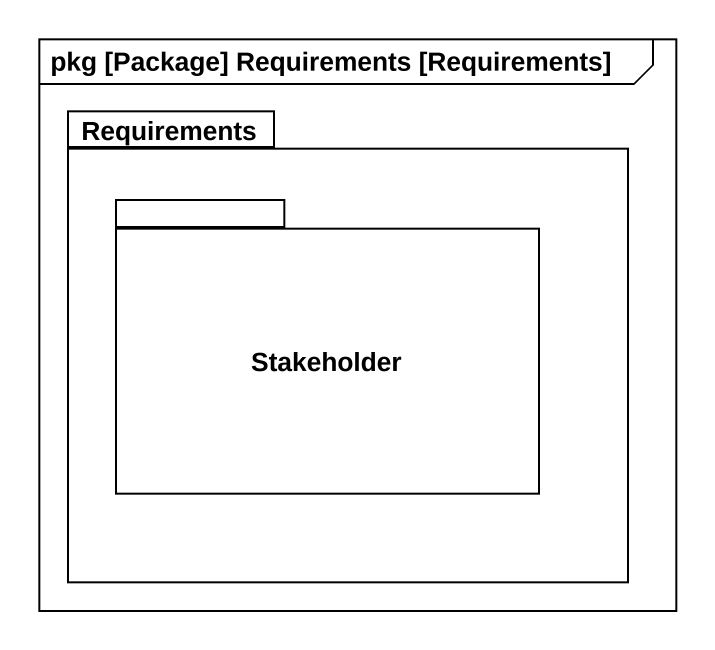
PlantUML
@startuml
mainframe pkg [Package] Requirements [Requirements]
package Requirements {
  package Stakeholder {
  }
}
@enduml
